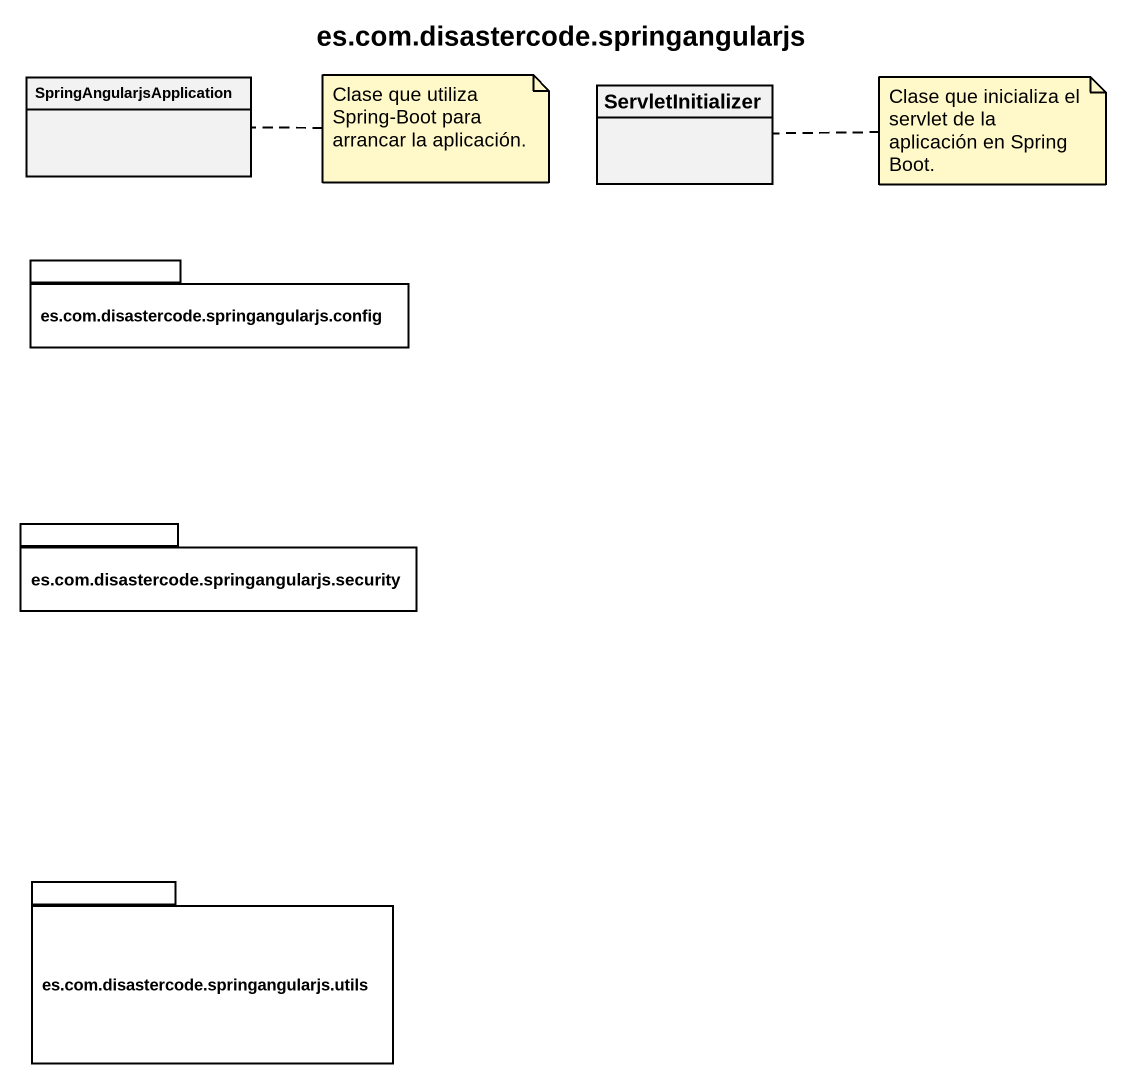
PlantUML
@startuml
title es.com.disastercode.springangularjs
hide circle
hide empty members
class SpringAngularjsApplication
class ServletInitializer
package "es.com.disastercode.springangularjs.config" as es_com_disastercode {
}
package "es.com.disastercode.springangularjs.security" as es_com_disastercode_2 {
}
package "es.com.disastercode.springangularjs.utils" as es_com_disastercode_3 {
}
note right of SpringAngularjsApplication : Clase que utiliza Spring-Boot para arrancar la aplicación.
note right of ServletInitializer : Clase que inicializa el servlet de la aplicación en Spring Boot.
@enduml
